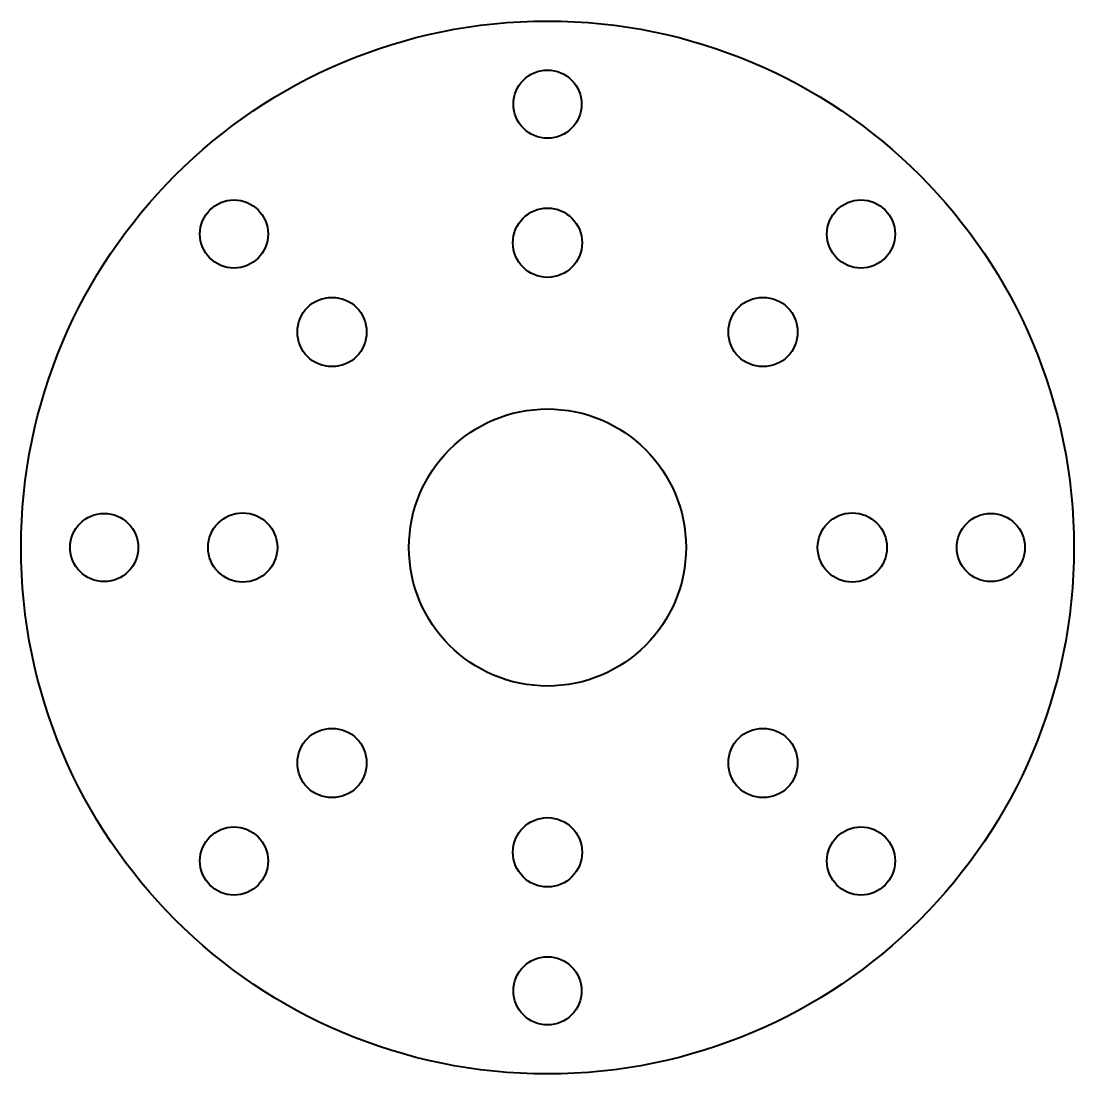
# Model space of a CAD drawing. Header units: inches. Extents: x -19 to 19, y -19.3 to 18.7.
import ezdxf

# ---------------------------------------------------------------- set-up
doc = ezdxf.new("R2010")
doc.units = ezdxf.units.IN
doc.header["$MEASUREMENT"] = 0
doc.layers.add('Visible', color=7, linetype='Continuous', lineweight=40)

msp = doc.modelspace()

# ---------------------------------------------------------------- linework, layer by layer
at = {"layer": 'Visible'}
for centre, radius in [((0, -0.254), 19), ((0, 15.746), 1.23), ((-11.314, 11.06), 1.23), ((11.314, 11.06), 1.23), ((0, 10.746), 1.25), ((-7.778, 7.524), 1.25), ((7.778, 7.524), 1.25), ((0, -0.254), 5), ((-16, -0.254), 1.23), ((-11, -0.254), 1.25), ((11, -0.254), 1.25), ((16, -0.254), 1.23), ((-7.778, -8.032), 1.25), ((7.778, -8.032), 1.25), ((0, -11.254), 1.25), ((-11.314, -11.568), 1.23), ((11.314, -11.568), 1.23), ((0, -16.254), 1.23)]:
    msp.add_circle(centre, radius, dxfattribs=at)

doc.saveas('drawing.dxf')
